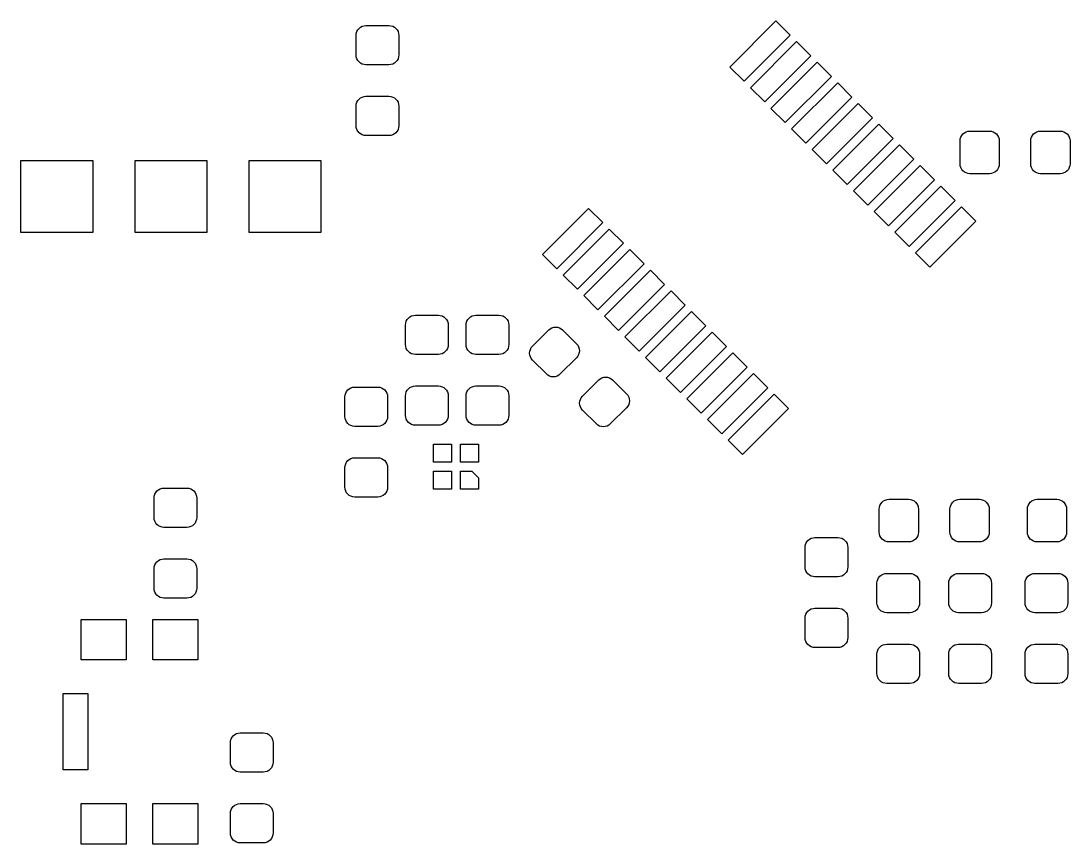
# Model space of a CAD drawing. Extents: x 150.5 to 194.4, y -132.5 to -96.5.
# Drawn here: x 152.26 to 175.62, y -132.5 to -114.17 of the extents above; entities that cross this region are included whole.
import ezdxf

# ---------------------------------------------------------------- set-up
doc = ezdxf.new("R2010")
doc.units = 0
doc.header["$MEASUREMENT"] = 0
doc.layers.add('BLACK', color=7, linetype='CONTINUOUS')

msp = doc.modelspace()

# ---------------------------------------------------------------- linework, layer by layer
at = {"layer": 'BLACK', "linetype": 'CONTINUOUS'}
for p, q in [((168.046, -115.199), (169.071, -114.174)), ((169.071, -114.174), (169.389, -114.492)), ((159.725, -114.494), (159.729, -114.451)), ((159.729, -114.451), (159.742, -114.41)), ((159.742, -114.41), (159.762, -114.372)), ((159.762, -114.372), (159.789, -114.339)), ((159.789, -114.339), (159.822, -114.312)), ((159.822, -114.312), (159.86, -114.292)), ((159.86, -114.292), (159.901, -114.279)), ((159.901, -114.279), (159.944, -114.275)), ((159.944, -114.275), (160.456, -114.275)), ((160.456, -114.275), (160.499, -114.279)), ((160.499, -114.279), (160.54, -114.292)), ((160.54, -114.292), (160.578, -114.312)), ((160.578, -114.312), (160.611, -114.339)), ((160.611, -114.339), (160.638, -114.372)), ((160.638, -114.372), (160.658, -114.41)), ((160.658, -114.41), (160.671, -114.451)), ((160.671, -114.451), (160.675, -114.494)), ((159.725, -114.931), (159.725, -114.494)), ((160.675, -114.494), (160.675, -114.931)), ((169.389, -114.492), (168.364, -115.517)), ((168.506, -115.659), (169.531, -114.634)), ((169.531, -114.634), (169.849, -114.952)), ((159.729, -114.974), (159.725, -114.931)), ((160.675, -114.931), (160.671, -114.974)), ((169.849, -114.952), (168.824, -115.977)), ((159.742, -115.015), (159.729, -114.974)), ((159.762, -115.053), (159.742, -115.015)), ((159.789, -115.086), (159.762, -115.053)), ((159.822, -115.113), (159.789, -115.086)), ((159.86, -115.133), (159.822, -115.113)), ((159.901, -115.146), (159.86, -115.133)), ((159.944, -115.15), (159.901, -115.146)), ((160.456, -115.15), (159.944, -115.15)), ((160.499, -115.146), (160.456, -115.15)), ((160.54, -115.133), (160.499, -115.146)), ((160.578, -115.113), (160.54, -115.133)), ((160.611, -115.086), (160.578, -115.113)), ((160.638, -115.053), (160.611, -115.086)), ((160.658, -115.015), (160.638, -115.053)), ((160.671, -114.974), (160.658, -115.015)), ((168.965, -116.119), (169.99, -115.093)), ((169.99, -115.093), (170.309, -115.411)), ((168.364, -115.517), (168.046, -115.199)), ((170.309, -115.411), (169.283, -116.437)), ((169.425, -116.578), (170.45, -115.553)), ((170.45, -115.553), (170.768, -115.871)), ((159.789, -115.914), (159.822, -115.887)), ((159.822, -115.887), (159.86, -115.867)), ((159.86, -115.867), (159.901, -115.854)), ((159.901, -115.854), (159.944, -115.85)), ((159.944, -115.85), (160.456, -115.85)), ((160.456, -115.85), (160.499, -115.854)), ((160.499, -115.854), (160.54, -115.867)), ((160.54, -115.867), (160.578, -115.887)), ((160.578, -115.887), (160.611, -115.914)), ((168.824, -115.977), (168.506, -115.659)), ((170.768, -115.871), (169.743, -116.896)), ((159.725, -116.069), (159.729, -116.026)), ((159.725, -116.506), (159.725, -116.069)), ((159.729, -116.026), (159.742, -115.985)), ((159.742, -115.985), (159.762, -115.947)), ((159.762, -115.947), (159.789, -115.914)), ((160.611, -115.914), (160.638, -115.947)), ((160.638, -115.947), (160.658, -115.985)), ((160.658, -115.985), (160.671, -116.026)), ((160.671, -116.026), (160.675, -116.069)), ((160.675, -116.069), (160.675, -116.506)), ((169.283, -116.437), (168.965, -116.119)), ((169.884, -117.038), (170.91, -116.012)), ((170.91, -116.012), (171.228, -116.331)), ((171.228, -116.331), (170.203, -117.356)), ((159.729, -116.549), (159.725, -116.506)), ((159.742, -116.59), (159.729, -116.549)), ((159.762, -116.628), (159.742, -116.59)), ((160.658, -116.59), (160.638, -116.628)), ((160.671, -116.549), (160.658, -116.59)), ((160.675, -116.506), (160.671, -116.549)), ((169.743, -116.896), (169.425, -116.578)), ((170.344, -117.497), (171.369, -116.472)), ((171.369, -116.472), (171.688, -116.79)), ((159.789, -116.661), (159.762, -116.628)), ((159.822, -116.688), (159.789, -116.661)), ((159.86, -116.708), (159.822, -116.688)), ((159.901, -116.721), (159.86, -116.708)), ((159.944, -116.725), (159.901, -116.721)), ((160.456, -116.725), (159.944, -116.725)), ((160.499, -116.721), (160.456, -116.725)), ((160.54, -116.708), (160.499, -116.721)), ((160.578, -116.688), (160.54, -116.708)), ((160.611, -116.661), (160.578, -116.688)), ((160.638, -116.628), (160.611, -116.661)), ((171.688, -116.79), (170.662, -117.816)), ((173.175, -116.844), (173.179, -116.801)), ((173.179, -116.801), (173.192, -116.76)), ((173.192, -116.76), (173.212, -116.722)), ((173.212, -116.722), (173.239, -116.689)), ((173.239, -116.689), (173.272, -116.662)), ((173.272, -116.662), (173.31, -116.642)), ((173.31, -116.642), (173.351, -116.629)), ((173.351, -116.629), (173.394, -116.625)), ((173.394, -116.625), (173.831, -116.625)), ((173.831, -116.625), (173.874, -116.629)), ((173.874, -116.629), (173.915, -116.642)), ((173.915, -116.642), (173.953, -116.662)), ((173.953, -116.662), (173.986, -116.689)), ((173.986, -116.689), (174.013, -116.722)), ((174.013, -116.722), (174.033, -116.76)), ((174.033, -116.76), (174.046, -116.801)), ((174.046, -116.801), (174.05, -116.844)), ((174.75, -116.844), (174.754, -116.801)), ((174.754, -116.801), (174.767, -116.76)), ((174.767, -116.76), (174.787, -116.722)), ((174.787, -116.722), (174.814, -116.689)), ((174.814, -116.689), (174.847, -116.662)), ((174.847, -116.662), (174.885, -116.642)), ((174.885, -116.642), (174.926, -116.629)), ((174.926, -116.629), (174.969, -116.625)), ((174.969, -116.625), (175.406, -116.625)), ((175.406, -116.625), (175.449, -116.629)), ((175.449, -116.629), (175.49, -116.642)), ((175.49, -116.642), (175.528, -116.662)), ((175.528, -116.662), (175.561, -116.689)), ((175.561, -116.689), (175.588, -116.722)), ((175.588, -116.722), (175.608, -116.76)), ((175.608, -116.76), (175.621, -116.801)), ((175.621, -116.801), (175.625, -116.844)), ((170.203, -117.356), (169.884, -117.038)), ((170.804, -117.957), (171.829, -116.932)), ((171.829, -116.932), (172.147, -117.25)), ((173.175, -117.356), (173.175, -116.844)), ((174.05, -116.844), (174.05, -117.356)), ((174.75, -117.356), (174.75, -116.844)), ((175.625, -116.844), (175.625, -117.356)), ((152.26, -118.88), (152.26, -117.28)), ((152.26, -117.28), (153.86, -117.28)), ((153.86, -117.28), (153.86, -118.88)), ((154.8, -118.88), (154.8, -117.28)), ((154.8, -117.28), (156.4, -117.28)), ((156.4, -117.28), (156.4, -118.88)), ((157.34, -118.88), (157.34, -117.28)), ((157.34, -117.28), (158.94, -117.28)), ((158.94, -117.28), (158.94, -118.88)), ((172.147, -117.25), (171.122, -118.275)), ((170.662, -117.816), (170.344, -117.497)), ((171.263, -118.417), (172.289, -117.391)), ((172.289, -117.391), (172.607, -117.71)), ((173.179, -117.399), (173.175, -117.356)), ((173.192, -117.44), (173.179, -117.399)), ((173.212, -117.478), (173.192, -117.44)), ((173.239, -117.511), (173.212, -117.478)), ((173.272, -117.538), (173.239, -117.511)), ((173.986, -117.511), (173.953, -117.538)), ((174.013, -117.478), (173.986, -117.511)), ((174.033, -117.44), (174.013, -117.478)), ((174.046, -117.399), (174.033, -117.44)), ((174.05, -117.356), (174.046, -117.399)), ((174.754, -117.399), (174.75, -117.356)), ((174.767, -117.44), (174.754, -117.399)), ((174.787, -117.478), (174.767, -117.44)), ((174.814, -117.511), (174.787, -117.478)), ((174.847, -117.538), (174.814, -117.511)), ((175.561, -117.511), (175.528, -117.538)), ((175.588, -117.478), (175.561, -117.511)), ((175.608, -117.44), (175.588, -117.478)), ((175.621, -117.399), (175.608, -117.44)), ((175.625, -117.356), (175.621, -117.399)), ((172.607, -117.71), (171.581, -118.735)), ((173.31, -117.558), (173.272, -117.538)), ((173.351, -117.571), (173.31, -117.558)), ((173.394, -117.575), (173.351, -117.571)), ((173.831, -117.575), (173.394, -117.575)), ((173.874, -117.571), (173.831, -117.575)), ((173.915, -117.558), (173.874, -117.571)), ((173.953, -117.538), (173.915, -117.558)), ((174.885, -117.558), (174.847, -117.538)), ((174.926, -117.571), (174.885, -117.558)), ((174.969, -117.575), (174.926, -117.571)), ((175.406, -117.575), (174.969, -117.575)), ((175.449, -117.571), (175.406, -117.575)), ((175.49, -117.558), (175.449, -117.571)), ((175.528, -117.538), (175.49, -117.558)), ((171.122, -118.275), (170.804, -117.957)), ((171.723, -118.876), (172.748, -117.851)), ((172.748, -117.851), (173.066, -118.169)), ((173.066, -118.169), (172.041, -119.194)), ((163.874, -119.371), (164.899, -118.346)), ((164.899, -118.346), (165.217, -118.664)), ((171.581, -118.735), (171.263, -118.417)), ((172.183, -119.336), (173.208, -118.311)), ((173.208, -118.311), (173.526, -118.629)), ((165.217, -118.664), (164.192, -119.689)), ((173.526, -118.629), (172.501, -119.654)), ((153.86, -118.88), (152.26, -118.88)), ((156.4, -118.88), (154.8, -118.88)), ((158.94, -118.88), (157.34, -118.88)), ((164.334, -119.831), (165.359, -118.806)), ((165.359, -118.806), (165.677, -119.124)), ((172.041, -119.194), (171.723, -118.876)), ((165.677, -119.124), (164.652, -120.149)), ((164.192, -119.689), (163.874, -119.371)), ((164.793, -120.29), (165.819, -119.265)), ((165.819, -119.265), (166.137, -119.583)), ((172.501, -119.654), (172.183, -119.336)), ((166.137, -119.583), (165.111, -120.609)), ((164.652, -120.149), (164.334, -119.831)), ((165.253, -120.75), (166.278, -119.725)), ((166.278, -119.725), (166.596, -120.043)), ((166.596, -120.043), (165.571, -121.068)), ((165.111, -120.609), (164.793, -120.29)), ((165.712, -121.21), (166.738, -120.184)), ((166.738, -120.184), (167.056, -120.503)), ((167.056, -120.503), (166.031, -121.528)), ((160.862, -120.822), (160.889, -120.789)), ((160.889, -120.789), (160.922, -120.762)), ((160.922, -120.762), (160.96, -120.742)), ((160.96, -120.742), (161.001, -120.729)), ((161.001, -120.729), (161.044, -120.725)), ((161.044, -120.725), (161.556, -120.725)), ((161.556, -120.725), (161.599, -120.729)), ((161.599, -120.729), (161.64, -120.742)), ((161.64, -120.742), (161.678, -120.762)), ((161.678, -120.762), (161.711, -120.789)), ((161.711, -120.789), (161.738, -120.822)), ((162.212, -120.822), (162.239, -120.789)), ((162.239, -120.789), (162.272, -120.762)), ((162.272, -120.762), (162.31, -120.742)), ((162.31, -120.742), (162.351, -120.729)), ((162.351, -120.729), (162.394, -120.725)), ((162.394, -120.725), (162.906, -120.725)), ((162.906, -120.725), (162.949, -120.729)), ((162.949, -120.729), (162.99, -120.742)), ((162.99, -120.742), (163.028, -120.762)), ((163.028, -120.762), (163.061, -120.789)), ((163.061, -120.789), (163.088, -120.822)), ((165.571, -121.068), (165.253, -120.75)), ((166.172, -121.669), (167.197, -120.644)), ((167.197, -120.644), (167.516, -120.962)), ((160.825, -120.944), (160.829, -120.901)), ((160.825, -121.381), (160.825, -120.944)), ((160.829, -120.901), (160.842, -120.86)), ((160.842, -120.86), (160.862, -120.822)), ((161.738, -120.822), (161.758, -120.86)), ((161.758, -120.86), (161.771, -120.901)), ((161.771, -120.901), (161.775, -120.944)), ((161.775, -120.944), (161.775, -121.381)), ((162.175, -120.944), (162.179, -120.901)), ((162.175, -121.381), (162.175, -120.944)), ((162.179, -120.901), (162.192, -120.86)), ((162.192, -120.86), (162.212, -120.822)), ((163.088, -120.822), (163.108, -120.86)), ((163.108, -120.86), (163.121, -120.901)), ((163.121, -120.901), (163.125, -120.944)), ((163.125, -120.944), (163.125, -121.381)), ((164.015, -121.053), (164.048, -121.025)), ((164.048, -121.025), (164.086, -121.005)), ((164.086, -121.005), (164.127, -120.993)), ((164.127, -120.993), (164.17, -120.989)), ((164.17, -120.989), (164.212, -120.993)), ((164.212, -120.993), (164.253, -121.005)), ((164.253, -121.005), (164.291, -121.025)), ((164.291, -121.025), (164.324, -121.053)), ((167.516, -120.962), (166.49, -121.988)), ((163.653, -121.415), (164.015, -121.053)), ((164.324, -121.053), (164.634, -121.362)), ((166.031, -121.528), (165.712, -121.21)), ((166.632, -122.129), (167.657, -121.104)), ((167.657, -121.104), (167.975, -121.422)), ((160.829, -121.424), (160.825, -121.381)), ((160.842, -121.465), (160.829, -121.424)), ((160.862, -121.503), (160.842, -121.465)), ((161.758, -121.465), (161.738, -121.503)), ((161.771, -121.424), (161.758, -121.465)), ((161.775, -121.381), (161.771, -121.424)), ((162.179, -121.424), (162.175, -121.381)), ((162.192, -121.465), (162.179, -121.424)), ((162.212, -121.503), (162.192, -121.465)), ((163.108, -121.465), (163.088, -121.503)), ((163.121, -121.424), (163.108, -121.465)), ((163.125, -121.381), (163.121, -121.424)), ((163.593, -121.527), (163.605, -121.486)), ((163.605, -121.486), (163.625, -121.448)), ((163.625, -121.448), (163.653, -121.415)), ((164.634, -121.362), (164.661, -121.395)), ((164.661, -121.395), (164.681, -121.433)), ((164.681, -121.433), (164.694, -121.474)), ((164.694, -121.474), (164.698, -121.517)), ((167.975, -121.422), (166.95, -122.447)), ((160.889, -121.536), (160.862, -121.503)), ((160.922, -121.563), (160.889, -121.536)), ((160.96, -121.583), (160.922, -121.563)), ((161.001, -121.596), (160.96, -121.583)), ((161.044, -121.6), (161.001, -121.596)), ((161.556, -121.6), (161.044, -121.6)), ((161.599, -121.596), (161.556, -121.6)), ((161.64, -121.583), (161.599, -121.596)), ((161.678, -121.563), (161.64, -121.583)), ((161.711, -121.536), (161.678, -121.563)), ((161.738, -121.503), (161.711, -121.536)), ((162.239, -121.536), (162.212, -121.503)), ((162.272, -121.563), (162.239, -121.536)), ((162.31, -121.583), (162.272, -121.563)), ((162.351, -121.596), (162.31, -121.583)), ((162.394, -121.6), (162.351, -121.596)), ((162.906, -121.6), (162.394, -121.6)), ((162.949, -121.596), (162.906, -121.6)), ((162.99, -121.583), (162.949, -121.596)), ((163.028, -121.563), (162.99, -121.583)), ((163.061, -121.536), (163.028, -121.563)), ((163.088, -121.503), (163.061, -121.536)), ((163.589, -121.57), (163.593, -121.527)), ((163.593, -121.612), (163.589, -121.57)), ((163.605, -121.653), (163.593, -121.612)), ((163.625, -121.691), (163.605, -121.653)), ((163.653, -121.724), (163.625, -121.691)), ((163.962, -122.034), (163.653, -121.724)), ((164.634, -121.671), (164.271, -122.034)), ((164.661, -121.638), (164.634, -121.671)), ((164.681, -121.6), (164.661, -121.638)), ((164.694, -121.559), (164.681, -121.6)), ((164.698, -121.517), (164.694, -121.559)), ((166.49, -121.988), (166.172, -121.669)), ((167.091, -122.589), (168.117, -121.563)), ((168.117, -121.563), (168.435, -121.881)), ((168.435, -121.881), (167.41, -122.907)), ((163.995, -122.061), (163.962, -122.034)), ((164.033, -122.081), (163.995, -122.061)), ((164.074, -122.094), (164.033, -122.081)), ((164.117, -122.098), (164.074, -122.094)), ((164.159, -122.094), (164.117, -122.098)), ((164.2, -122.081), (164.159, -122.094)), ((164.238, -122.061), (164.2, -122.081)), ((164.271, -122.034), (164.238, -122.061)), ((164.766, -122.529), (165.129, -122.166)), ((165.129, -122.166), (165.162, -122.139)), ((165.162, -122.139), (165.2, -122.119)), ((165.2, -122.119), (165.241, -122.106)), ((165.241, -122.106), (165.283, -122.102)), ((165.283, -122.102), (165.326, -122.106)), ((165.326, -122.106), (165.367, -122.119)), ((165.367, -122.119), (165.405, -122.139)), ((165.405, -122.139), (165.438, -122.166)), ((165.438, -122.166), (165.747, -122.476)), ((166.95, -122.447), (166.632, -122.129)), ((167.551, -123.048), (168.576, -122.023)), ((168.576, -122.023), (168.894, -122.341)), ((159.492, -122.46), (159.512, -122.422)), ((159.512, -122.422), (159.539, -122.389)), ((159.539, -122.389), (159.572, -122.362)), ((159.572, -122.362), (159.61, -122.342)), ((159.61, -122.342), (159.651, -122.329)), ((159.651, -122.329), (159.694, -122.325)), ((159.694, -122.325), (160.206, -122.325)), ((160.206, -122.325), (160.249, -122.329)), ((160.249, -122.329), (160.29, -122.342)), ((160.29, -122.342), (160.328, -122.362)), ((160.328, -122.362), (160.361, -122.389)), ((160.361, -122.389), (160.388, -122.422)), ((160.388, -122.422), (160.408, -122.46)), ((160.842, -122.435), (160.862, -122.397)), ((160.862, -122.397), (160.889, -122.364)), ((160.889, -122.364), (160.922, -122.337)), ((160.922, -122.337), (160.96, -122.317)), ((160.96, -122.317), (161.001, -122.304)), ((161.001, -122.304), (161.044, -122.3)), ((161.044, -122.3), (161.556, -122.3)), ((161.556, -122.3), (161.599, -122.304)), ((161.599, -122.304), (161.64, -122.317)), ((161.64, -122.317), (161.678, -122.337)), ((161.678, -122.337), (161.711, -122.364)), ((161.711, -122.364), (161.738, -122.397)), ((161.738, -122.397), (161.758, -122.435)), ((162.192, -122.435), (162.212, -122.397)), ((162.212, -122.397), (162.239, -122.364)), ((162.239, -122.364), (162.272, -122.337)), ((162.272, -122.337), (162.31, -122.317)), ((162.31, -122.317), (162.351, -122.304)), ((162.351, -122.304), (162.394, -122.3)), ((162.394, -122.3), (162.906, -122.3)), ((162.906, -122.3), (162.949, -122.304)), ((162.949, -122.304), (162.99, -122.317)), ((162.99, -122.317), (163.028, -122.337)), ((163.028, -122.337), (163.061, -122.364)), ((163.061, -122.364), (163.088, -122.397)), ((163.088, -122.397), (163.108, -122.435)), ((168.894, -122.341), (167.869, -123.366)), ((159.475, -122.544), (159.479, -122.501)), ((159.475, -122.981), (159.475, -122.544)), ((159.479, -122.501), (159.492, -122.46)), ((160.408, -122.46), (160.421, -122.501)), ((160.421, -122.501), (160.425, -122.544)), ((160.425, -122.544), (160.425, -122.981)), ((160.825, -122.519), (160.829, -122.476)), ((160.825, -122.956), (160.825, -122.519)), ((160.829, -122.476), (160.842, -122.435)), ((161.758, -122.435), (161.771, -122.476)), ((161.771, -122.476), (161.775, -122.519)), ((161.775, -122.519), (161.775, -122.956)), ((162.175, -122.519), (162.179, -122.476)), ((162.175, -122.956), (162.175, -122.519)), ((162.179, -122.476), (162.192, -122.435)), ((163.108, -122.435), (163.121, -122.476)), ((163.121, -122.476), (163.125, -122.519)), ((163.125, -122.519), (163.125, -122.956)), ((164.702, -122.683), (164.706, -122.641)), ((164.706, -122.641), (164.719, -122.6)), ((164.719, -122.6), (164.739, -122.562)), ((164.739, -122.562), (164.766, -122.529)), ((165.747, -122.476), (165.775, -122.509)), ((165.775, -122.509), (165.795, -122.547)), ((165.795, -122.547), (165.807, -122.588)), ((165.807, -122.588), (165.811, -122.63)), ((165.811, -122.63), (165.807, -122.673)), ((167.41, -122.907), (167.091, -122.589)), ((168.011, -123.508), (169.036, -122.483)), ((169.036, -122.483), (169.354, -122.801)), ((164.706, -122.726), (164.702, -122.683)), ((164.719, -122.767), (164.706, -122.726)), ((164.739, -122.805), (164.719, -122.767)), ((164.766, -122.838), (164.739, -122.805)), ((165.076, -123.147), (164.766, -122.838)), ((165.747, -122.785), (165.385, -123.147)), ((165.775, -122.752), (165.747, -122.785)), ((165.795, -122.714), (165.775, -122.752)), ((165.807, -122.673), (165.795, -122.714)), ((169.354, -122.801), (168.329, -123.826)), ((159.479, -123.024), (159.475, -122.981)), ((159.492, -123.065), (159.479, -123.024)), ((159.512, -123.103), (159.492, -123.065)), ((159.539, -123.136), (159.512, -123.103)), ((160.388, -123.103), (160.361, -123.136)), ((160.408, -123.065), (160.388, -123.103)), ((160.421, -123.024), (160.408, -123.065)), ((160.425, -122.981), (160.421, -123.024)), ((160.829, -122.999), (160.825, -122.956)), ((160.842, -123.04), (160.829, -122.999)), ((160.862, -123.078), (160.842, -123.04)), ((160.889, -123.111), (160.862, -123.078)), ((160.922, -123.138), (160.889, -123.111)), ((161.711, -123.111), (161.678, -123.138)), ((161.738, -123.078), (161.711, -123.111)), ((161.758, -123.04), (161.738, -123.078)), ((161.771, -122.999), (161.758, -123.04)), ((161.775, -122.956), (161.771, -122.999)), ((162.179, -122.999), (162.175, -122.956)), ((162.192, -123.04), (162.179, -122.999)), ((162.212, -123.078), (162.192, -123.04)), ((162.239, -123.111), (162.212, -123.078)), ((162.272, -123.138), (162.239, -123.111)), ((163.061, -123.111), (163.028, -123.138)), ((163.088, -123.078), (163.061, -123.111)), ((163.108, -123.04), (163.088, -123.078)), ((163.121, -122.999), (163.108, -123.04)), ((163.125, -122.956), (163.121, -122.999)), ((167.869, -123.366), (167.551, -123.048)), ((159.572, -123.163), (159.539, -123.136)), ((159.61, -123.183), (159.572, -123.163)), ((159.651, -123.196), (159.61, -123.183)), ((159.694, -123.2), (159.651, -123.196)), ((160.206, -123.2), (159.694, -123.2)), ((160.249, -123.196), (160.206, -123.2)), ((160.29, -123.183), (160.249, -123.196)), ((160.328, -123.163), (160.29, -123.183)), ((160.361, -123.136), (160.328, -123.163)), ((160.96, -123.158), (160.922, -123.138)), ((161.001, -123.171), (160.96, -123.158)), ((161.044, -123.175), (161.001, -123.171)), ((161.556, -123.175), (161.044, -123.175)), ((161.599, -123.171), (161.556, -123.175)), ((161.64, -123.158), (161.599, -123.171)), ((161.678, -123.138), (161.64, -123.158)), ((162.31, -123.158), (162.272, -123.138)), ((162.351, -123.171), (162.31, -123.158)), ((162.394, -123.175), (162.351, -123.171)), ((162.906, -123.175), (162.394, -123.175)), ((162.949, -123.171), (162.906, -123.175)), ((162.99, -123.158), (162.949, -123.171)), ((163.028, -123.138), (162.99, -123.158)), ((165.109, -123.175), (165.076, -123.147)), ((165.147, -123.195), (165.109, -123.175)), ((165.188, -123.207), (165.147, -123.195)), ((165.23, -123.211), (165.188, -123.207)), ((165.273, -123.207), (165.23, -123.211)), ((165.314, -123.195), (165.273, -123.207)), ((165.352, -123.175), (165.314, -123.195)), ((165.385, -123.147), (165.352, -123.175)), ((161.45, -124), (161.45, -123.6)), ((161.45, -123.6), (161.85, -123.6)), ((161.85, -123.6), (161.85, -124)), ((162.05, -124), (162.05, -123.6)), ((162.05, -123.6), (162.45, -123.6)), ((162.45, -123.6), (162.45, -124)), ((168.329, -123.826), (168.011, -123.508)), ((159.479, -124.076), (159.492, -124.035)), ((159.492, -124.035), (159.512, -123.997)), ((159.512, -123.997), (159.539, -123.964)), ((159.539, -123.964), (159.572, -123.937)), ((159.572, -123.937), (159.61, -123.917)), ((159.61, -123.917), (159.651, -123.904)), ((159.651, -123.904), (159.694, -123.9)), ((159.694, -123.9), (160.206, -123.9)), ((160.206, -123.9), (160.249, -123.904)), ((160.249, -123.904), (160.29, -123.917)), ((160.29, -123.917), (160.328, -123.937)), ((160.328, -123.937), (160.361, -123.964)), ((160.361, -123.964), (160.388, -123.997)), ((160.388, -123.997), (160.408, -124.035)), ((160.408, -124.035), (160.421, -124.076)), ((161.85, -124), (161.45, -124)), ((162.45, -124), (162.05, -124)), ((159.475, -124.119), (159.479, -124.076)), ((159.475, -124.556), (159.475, -124.119)), ((160.421, -124.076), (160.425, -124.119)), ((160.425, -124.119), (160.425, -124.556)), ((161.45, -124.6), (161.45, -124.2)), ((161.45, -124.2), (161.85, -124.2)), ((161.85, -124.2), (161.85, -124.6)), ((162.05, -124.6), (162.05, -124.2)), ((162.05, -124.2), (162.3, -124.2)), ((162.3, -124.2), (162.45, -124.35)), ((162.45, -124.35), (162.45, -124.6)), ((155.225, -124.794), (155.229, -124.751)), ((155.229, -124.751), (155.242, -124.71)), ((155.242, -124.71), (155.262, -124.672)), ((155.262, -124.672), (155.289, -124.639)), ((155.289, -124.639), (155.322, -124.612)), ((155.322, -124.612), (155.36, -124.592)), ((155.36, -124.592), (155.401, -124.579)), ((155.401, -124.579), (155.444, -124.575)), ((155.444, -124.575), (155.956, -124.575)), ((155.956, -124.575), (155.999, -124.579)), ((155.999, -124.579), (156.04, -124.592)), ((156.04, -124.592), (156.078, -124.612)), ((156.078, -124.612), (156.111, -124.639)), ((156.111, -124.639), (156.138, -124.672)), ((156.138, -124.672), (156.158, -124.71)), ((156.158, -124.71), (156.171, -124.751)), ((156.171, -124.751), (156.175, -124.794)), ((159.479, -124.599), (159.475, -124.556)), ((159.492, -124.64), (159.479, -124.599)), ((159.512, -124.678), (159.492, -124.64)), ((159.539, -124.711), (159.512, -124.678)), ((159.572, -124.738), (159.539, -124.711)), ((159.61, -124.758), (159.572, -124.738)), ((159.651, -124.771), (159.61, -124.758)), ((160.29, -124.758), (160.249, -124.771)), ((160.328, -124.738), (160.29, -124.758)), ((160.361, -124.711), (160.328, -124.738)), ((160.388, -124.678), (160.361, -124.711)), ((160.408, -124.64), (160.388, -124.678)), ((160.421, -124.599), (160.408, -124.64)), ((160.425, -124.556), (160.421, -124.599)), ((161.85, -124.6), (161.45, -124.6)), ((162.45, -124.6), (162.05, -124.6)), ((155.225, -125.231), (155.225, -124.794)), ((156.175, -124.794), (156.175, -125.231)), ((159.694, -124.775), (159.651, -124.771)), ((160.206, -124.775), (159.694, -124.775)), ((160.249, -124.771), (160.206, -124.775)), ((171.375, -125.044), (171.379, -125.001)), ((171.379, -125.001), (171.392, -124.96)), ((171.392, -124.96), (171.412, -124.922)), ((171.412, -124.922), (171.439, -124.889)), ((171.439, -124.889), (171.472, -124.862)), ((171.472, -124.862), (171.51, -124.842)), ((171.51, -124.842), (171.551, -124.829)), ((171.551, -124.829), (171.594, -124.825)), ((171.594, -124.825), (172.031, -124.825)), ((172.031, -124.825), (172.074, -124.829)), ((172.074, -124.829), (172.115, -124.842)), ((172.115, -124.842), (172.153, -124.862)), ((172.153, -124.862), (172.186, -124.889)), ((172.186, -124.889), (172.213, -124.922)), ((172.213, -124.922), (172.233, -124.96)), ((172.233, -124.96), (172.246, -125.001)), ((172.246, -125.001), (172.25, -125.044)), ((172.95, -125.044), (172.954, -125.001)), ((172.954, -125.001), (172.967, -124.96)), ((172.967, -124.96), (172.987, -124.922)), ((172.987, -124.922), (173.014, -124.889)), ((173.014, -124.889), (173.047, -124.862)), ((173.047, -124.862), (173.085, -124.842)), ((173.085, -124.842), (173.126, -124.829)), ((173.126, -124.829), (173.169, -124.825)), ((173.169, -124.825), (173.606, -124.825)), ((173.606, -124.825), (173.649, -124.829)), ((173.649, -124.829), (173.69, -124.842)), ((173.69, -124.842), (173.728, -124.862)), ((173.728, -124.862), (173.761, -124.889)), ((173.761, -124.889), (173.788, -124.922)), ((173.788, -124.922), (173.808, -124.96)), ((173.808, -124.96), (173.821, -125.001)), ((173.821, -125.001), (173.825, -125.044)), ((174.675, -125.044), (174.679, -125.001)), ((174.679, -125.001), (174.692, -124.96)), ((174.692, -124.96), (174.712, -124.922)), ((174.712, -124.922), (174.739, -124.889)), ((174.739, -124.889), (174.772, -124.862)), ((174.772, -124.862), (174.81, -124.842)), ((174.81, -124.842), (174.851, -124.829)), ((174.851, -124.829), (174.894, -124.825)), ((174.894, -124.825), (175.331, -124.825)), ((175.331, -124.825), (175.374, -124.829)), ((175.374, -124.829), (175.415, -124.842)), ((175.415, -124.842), (175.453, -124.862)), ((175.453, -124.862), (175.486, -124.889)), ((175.486, -124.889), (175.513, -124.922)), ((175.513, -124.922), (175.533, -124.96)), ((175.533, -124.96), (175.546, -125.001)), ((175.546, -125.001), (175.55, -125.044)), ((155.229, -125.274), (155.225, -125.231)), ((156.175, -125.231), (156.171, -125.274)), ((171.375, -125.556), (171.375, -125.044)), ((172.25, -125.044), (172.25, -125.556)), ((172.95, -125.556), (172.95, -125.044)), ((173.825, -125.044), (173.825, -125.556)), ((174.675, -125.556), (174.675, -125.044)), ((175.55, -125.044), (175.55, -125.556)), ((155.242, -125.315), (155.229, -125.274)), ((155.262, -125.353), (155.242, -125.315)), ((155.289, -125.386), (155.262, -125.353)), ((155.322, -125.413), (155.289, -125.386)), ((155.36, -125.433), (155.322, -125.413)), ((155.401, -125.446), (155.36, -125.433)), ((155.444, -125.45), (155.401, -125.446)), ((155.956, -125.45), (155.444, -125.45)), ((155.999, -125.446), (155.956, -125.45)), ((156.04, -125.433), (155.999, -125.446)), ((156.078, -125.413), (156.04, -125.433)), ((156.111, -125.386), (156.078, -125.413)), ((156.138, -125.353), (156.111, -125.386)), ((156.158, -125.315), (156.138, -125.353)), ((156.171, -125.274), (156.158, -125.315)), ((169.822, -125.712), (169.86, -125.692)), ((169.86, -125.692), (169.901, -125.679)), ((169.901, -125.679), (169.944, -125.675)), ((169.944, -125.675), (170.456, -125.675)), ((170.456, -125.675), (170.499, -125.679)), ((170.499, -125.679), (170.54, -125.692)), ((170.54, -125.692), (170.578, -125.712)), ((171.379, -125.599), (171.375, -125.556)), ((171.392, -125.64), (171.379, -125.599)), ((171.412, -125.678), (171.392, -125.64)), ((171.439, -125.711), (171.412, -125.678)), ((172.213, -125.678), (172.186, -125.711)), ((172.233, -125.64), (172.213, -125.678)), ((172.246, -125.599), (172.233, -125.64)), ((172.25, -125.556), (172.246, -125.599)), ((172.954, -125.599), (172.95, -125.556)), ((172.967, -125.64), (172.954, -125.599)), ((172.987, -125.678), (172.967, -125.64)), ((173.014, -125.711), (172.987, -125.678)), ((173.788, -125.678), (173.761, -125.711)), ((173.808, -125.64), (173.788, -125.678)), ((173.821, -125.599), (173.808, -125.64)), ((173.825, -125.556), (173.821, -125.599)), ((174.679, -125.599), (174.675, -125.556)), ((174.692, -125.64), (174.679, -125.599)), ((174.712, -125.678), (174.692, -125.64)), ((174.739, -125.711), (174.712, -125.678)), ((175.513, -125.678), (175.486, -125.711)), ((175.533, -125.64), (175.513, -125.678)), ((175.546, -125.599), (175.533, -125.64)), ((175.55, -125.556), (175.546, -125.599)), ((169.725, -125.894), (169.729, -125.851)), ((169.725, -126.331), (169.725, -125.894)), ((169.729, -125.851), (169.742, -125.81)), ((169.742, -125.81), (169.762, -125.772)), ((169.762, -125.772), (169.789, -125.739)), ((169.789, -125.739), (169.822, -125.712)), ((170.578, -125.712), (170.611, -125.739)), ((170.611, -125.739), (170.638, -125.772)), ((170.638, -125.772), (170.658, -125.81)), ((170.658, -125.81), (170.671, -125.851)), ((170.671, -125.851), (170.675, -125.894)), ((170.675, -125.894), (170.675, -126.331)), ((171.472, -125.738), (171.439, -125.711)), ((171.51, -125.758), (171.472, -125.738)), ((171.551, -125.771), (171.51, -125.758)), ((171.594, -125.775), (171.551, -125.771)), ((172.031, -125.775), (171.594, -125.775)), ((172.074, -125.771), (172.031, -125.775)), ((172.115, -125.758), (172.074, -125.771)), ((172.153, -125.738), (172.115, -125.758)), ((172.186, -125.711), (172.153, -125.738)), ((173.047, -125.738), (173.014, -125.711)), ((173.085, -125.758), (173.047, -125.738)), ((173.126, -125.771), (173.085, -125.758)), ((173.169, -125.775), (173.126, -125.771)), ((173.606, -125.775), (173.169, -125.775)), ((173.649, -125.771), (173.606, -125.775)), ((173.69, -125.758), (173.649, -125.771)), ((173.728, -125.738), (173.69, -125.758)), ((173.761, -125.711), (173.728, -125.738)), ((174.772, -125.738), (174.739, -125.711)), ((174.81, -125.758), (174.772, -125.738)), ((174.851, -125.771), (174.81, -125.758)), ((174.894, -125.775), (174.851, -125.771)), ((175.331, -125.775), (174.894, -125.775)), ((175.374, -125.771), (175.331, -125.775)), ((175.415, -125.758), (175.374, -125.771)), ((175.453, -125.738), (175.415, -125.758)), ((175.486, -125.711), (175.453, -125.738)), ((155.322, -126.187), (155.36, -126.167)), ((155.36, -126.167), (155.401, -126.154)), ((155.401, -126.154), (155.444, -126.15)), ((155.444, -126.15), (155.956, -126.15)), ((155.956, -126.15), (155.999, -126.154)), ((155.999, -126.154), (156.04, -126.167)), ((156.04, -126.167), (156.078, -126.187)), ((155.225, -126.369), (155.229, -126.326)), ((155.225, -126.806), (155.225, -126.369)), ((155.229, -126.326), (155.242, -126.285)), ((155.242, -126.285), (155.262, -126.247)), ((155.262, -126.247), (155.289, -126.214)), ((155.289, -126.214), (155.322, -126.187)), ((156.078, -126.187), (156.111, -126.214)), ((156.111, -126.214), (156.138, -126.247)), ((156.138, -126.247), (156.158, -126.285)), ((156.158, -126.285), (156.171, -126.326)), ((156.171, -126.326), (156.175, -126.369)), ((156.175, -126.369), (156.175, -126.806)), ((169.729, -126.374), (169.725, -126.331)), ((169.742, -126.415), (169.729, -126.374)), ((170.671, -126.374), (170.658, -126.415)), ((170.675, -126.331), (170.671, -126.374)), ((169.762, -126.453), (169.742, -126.415)), ((169.789, -126.486), (169.762, -126.453)), ((169.822, -126.513), (169.789, -126.486)), ((169.86, -126.533), (169.822, -126.513)), ((169.901, -126.546), (169.86, -126.533)), ((169.944, -126.55), (169.901, -126.546)), ((170.456, -126.55), (169.944, -126.55)), ((170.499, -126.546), (170.456, -126.55)), ((170.54, -126.533), (170.499, -126.546)), ((170.578, -126.513), (170.54, -126.533)), ((170.611, -126.486), (170.578, -126.513)), ((170.638, -126.453), (170.611, -126.486)), ((170.658, -126.415), (170.638, -126.453)), ((171.329, -126.651), (171.342, -126.61)), ((171.342, -126.61), (171.362, -126.572)), ((171.362, -126.572), (171.389, -126.539)), ((171.389, -126.539), (171.422, -126.512)), ((171.422, -126.512), (171.46, -126.492)), ((171.46, -126.492), (171.501, -126.479)), ((171.501, -126.479), (171.544, -126.475)), ((171.544, -126.475), (172.056, -126.475)), ((172.056, -126.475), (172.099, -126.479)), ((172.099, -126.479), (172.14, -126.492)), ((172.14, -126.492), (172.178, -126.512)), ((172.178, -126.512), (172.211, -126.539)), ((172.211, -126.539), (172.238, -126.572)), ((172.238, -126.572), (172.258, -126.61)), ((172.258, -126.61), (172.271, -126.651)), ((172.929, -126.651), (172.942, -126.61)), ((172.942, -126.61), (172.962, -126.572)), ((172.962, -126.572), (172.989, -126.539)), ((172.989, -126.539), (173.022, -126.512)), ((173.022, -126.512), (173.06, -126.492)), ((173.06, -126.492), (173.101, -126.479)), ((173.101, -126.479), (173.144, -126.475)), ((173.144, -126.475), (173.656, -126.475)), ((173.656, -126.475), (173.699, -126.479)), ((173.699, -126.479), (173.74, -126.492)), ((173.74, -126.492), (173.778, -126.512)), ((173.778, -126.512), (173.811, -126.539)), ((173.811, -126.539), (173.838, -126.572)), ((173.838, -126.572), (173.858, -126.61)), ((173.858, -126.61), (173.871, -126.651)), ((174.629, -126.651), (174.642, -126.61)), ((174.642, -126.61), (174.662, -126.572)), ((174.662, -126.572), (174.689, -126.539)), ((174.689, -126.539), (174.722, -126.512)), ((174.722, -126.512), (174.76, -126.492)), ((174.76, -126.492), (174.801, -126.479)), ((174.801, -126.479), (174.844, -126.475)), ((174.844, -126.475), (175.356, -126.475)), ((175.356, -126.475), (175.399, -126.479)), ((175.399, -126.479), (175.44, -126.492)), ((175.44, -126.492), (175.478, -126.512)), ((175.478, -126.512), (175.511, -126.539)), ((175.511, -126.539), (175.538, -126.572)), ((175.538, -126.572), (175.558, -126.61)), ((175.558, -126.61), (175.571, -126.651)), ((155.229, -126.849), (155.225, -126.806)), ((155.242, -126.89), (155.229, -126.849)), ((156.171, -126.849), (156.158, -126.89)), ((156.175, -126.806), (156.171, -126.849)), ((171.325, -126.694), (171.329, -126.651)), ((171.325, -127.131), (171.325, -126.694)), ((172.271, -126.651), (172.275, -126.694)), ((172.275, -126.694), (172.275, -127.131)), ((172.925, -126.694), (172.929, -126.651)), ((172.925, -127.131), (172.925, -126.694)), ((173.871, -126.651), (173.875, -126.694)), ((173.875, -126.694), (173.875, -127.131)), ((174.625, -126.694), (174.629, -126.651)), ((174.625, -127.131), (174.625, -126.694)), ((175.571, -126.651), (175.575, -126.694)), ((175.575, -126.694), (175.575, -127.131)), ((155.262, -126.928), (155.242, -126.89)), ((155.289, -126.961), (155.262, -126.928)), ((155.322, -126.988), (155.289, -126.961)), ((155.36, -127.008), (155.322, -126.988)), ((155.401, -127.021), (155.36, -127.008)), ((155.444, -127.025), (155.401, -127.021)), ((155.956, -127.025), (155.444, -127.025)), ((155.999, -127.021), (155.956, -127.025)), ((156.04, -127.008), (155.999, -127.021)), ((156.078, -126.988), (156.04, -127.008)), ((156.111, -126.961), (156.078, -126.988)), ((156.138, -126.928), (156.111, -126.961)), ((156.158, -126.89), (156.138, -126.928)), ((169.762, -127.347), (169.789, -127.314)), ((169.789, -127.314), (169.822, -127.287)), ((169.822, -127.287), (169.86, -127.267)), ((169.86, -127.267), (169.901, -127.254)), ((169.901, -127.254), (169.944, -127.25)), ((169.944, -127.25), (170.456, -127.25)), ((170.456, -127.25), (170.499, -127.254)), ((170.499, -127.254), (170.54, -127.267)), ((170.54, -127.267), (170.578, -127.287)), ((170.578, -127.287), (170.611, -127.314)), ((170.611, -127.314), (170.638, -127.347)), ((171.329, -127.174), (171.325, -127.131)), ((171.342, -127.215), (171.329, -127.174)), ((171.362, -127.253), (171.342, -127.215)), ((171.389, -127.286), (171.362, -127.253)), ((171.422, -127.313), (171.389, -127.286)), ((171.46, -127.333), (171.422, -127.313)), ((171.501, -127.346), (171.46, -127.333)), ((172.14, -127.333), (172.099, -127.346)), ((172.178, -127.313), (172.14, -127.333)), ((172.211, -127.286), (172.178, -127.313)), ((172.238, -127.253), (172.211, -127.286)), ((172.258, -127.215), (172.238, -127.253)), ((172.271, -127.174), (172.258, -127.215)), ((172.275, -127.131), (172.271, -127.174)), ((172.929, -127.174), (172.925, -127.131)), ((172.942, -127.215), (172.929, -127.174)), ((172.962, -127.253), (172.942, -127.215)), ((172.989, -127.286), (172.962, -127.253)), ((173.022, -127.313), (172.989, -127.286)), ((173.06, -127.333), (173.022, -127.313)), ((173.101, -127.346), (173.06, -127.333)), ((173.74, -127.333), (173.699, -127.346)), ((173.778, -127.313), (173.74, -127.333)), ((173.811, -127.286), (173.778, -127.313)), ((173.838, -127.253), (173.811, -127.286)), ((173.858, -127.215), (173.838, -127.253)), ((173.871, -127.174), (173.858, -127.215)), ((173.875, -127.131), (173.871, -127.174)), ((174.629, -127.174), (174.625, -127.131)), ((174.642, -127.215), (174.629, -127.174)), ((174.662, -127.253), (174.642, -127.215)), ((174.689, -127.286), (174.662, -127.253)), ((174.722, -127.313), (174.689, -127.286)), ((174.76, -127.333), (174.722, -127.313)), ((174.801, -127.346), (174.76, -127.333)), ((175.44, -127.333), (175.399, -127.346)), ((175.478, -127.313), (175.44, -127.333)), ((175.511, -127.286), (175.478, -127.313)), ((175.538, -127.253), (175.511, -127.286)), ((175.558, -127.215), (175.538, -127.253)), ((175.571, -127.174), (175.558, -127.215)), ((175.575, -127.131), (175.571, -127.174)), ((153.6, -128.4), (153.6, -127.5)), ((153.6, -127.5), (154.6, -127.5)), ((154.6, -127.5), (154.6, -128.4)), ((155.2, -128.4), (155.2, -127.5)), ((155.2, -127.5), (156.2, -127.5)), ((156.2, -127.5), (156.2, -128.4)), ((169.725, -127.469), (169.729, -127.426)), ((169.725, -127.906), (169.725, -127.469)), ((169.729, -127.426), (169.742, -127.385)), ((169.742, -127.385), (169.762, -127.347)), ((170.638, -127.347), (170.658, -127.385)), ((170.658, -127.385), (170.671, -127.426)), ((170.671, -127.426), (170.675, -127.469)), ((170.675, -127.469), (170.675, -127.906)), ((171.544, -127.35), (171.501, -127.346)), ((172.056, -127.35), (171.544, -127.35)), ((172.099, -127.346), (172.056, -127.35)), ((173.144, -127.35), (173.101, -127.346)), ((173.656, -127.35), (173.144, -127.35)), ((173.699, -127.346), (173.656, -127.35)), ((174.844, -127.35), (174.801, -127.346)), ((175.356, -127.35), (174.844, -127.35)), ((175.399, -127.346), (175.356, -127.35)), ((169.729, -127.949), (169.725, -127.906)), ((169.742, -127.99), (169.729, -127.949)), ((169.762, -128.028), (169.742, -127.99)), ((169.789, -128.061), (169.762, -128.028)), ((170.638, -128.028), (170.611, -128.061)), ((170.658, -127.99), (170.638, -128.028)), ((170.671, -127.949), (170.658, -127.99)), ((170.675, -127.906), (170.671, -127.949)), ((169.822, -128.088), (169.789, -128.061)), ((169.86, -128.108), (169.822, -128.088)), ((169.901, -128.121), (169.86, -128.108)), ((169.944, -128.125), (169.901, -128.121)), ((170.456, -128.125), (169.944, -128.125)), ((170.499, -128.121), (170.456, -128.125)), ((170.54, -128.108), (170.499, -128.121)), ((170.578, -128.088), (170.54, -128.108)), ((170.611, -128.061), (170.578, -128.088)), ((171.325, -128.269), (171.329, -128.226)), ((171.325, -128.706), (171.325, -128.269)), ((171.329, -128.226), (171.342, -128.185)), ((171.342, -128.185), (171.362, -128.147)), ((171.362, -128.147), (171.389, -128.114)), ((171.389, -128.114), (171.422, -128.087)), ((171.422, -128.087), (171.46, -128.067)), ((171.46, -128.067), (171.501, -128.054)), ((171.501, -128.054), (171.544, -128.05)), ((171.544, -128.05), (172.056, -128.05)), ((172.056, -128.05), (172.099, -128.054)), ((172.099, -128.054), (172.14, -128.067)), ((172.14, -128.067), (172.178, -128.087)), ((172.178, -128.087), (172.211, -128.114)), ((172.211, -128.114), (172.238, -128.147)), ((172.238, -128.147), (172.258, -128.185)), ((172.258, -128.185), (172.271, -128.226)), ((172.271, -128.226), (172.275, -128.269)), ((172.275, -128.269), (172.275, -128.706)), ((172.925, -128.269), (172.929, -128.226)), ((172.925, -128.706), (172.925, -128.269)), ((172.929, -128.226), (172.942, -128.185)), ((172.942, -128.185), (172.962, -128.147)), ((172.962, -128.147), (172.989, -128.114)), ((172.989, -128.114), (173.022, -128.087)), ((173.022, -128.087), (173.06, -128.067)), ((173.06, -128.067), (173.101, -128.054)), ((173.101, -128.054), (173.144, -128.05)), ((173.144, -128.05), (173.656, -128.05)), ((173.656, -128.05), (173.699, -128.054)), ((173.699, -128.054), (173.74, -128.067)), ((173.74, -128.067), (173.778, -128.087)), ((173.778, -128.087), (173.811, -128.114)), ((173.811, -128.114), (173.838, -128.147)), ((173.838, -128.147), (173.858, -128.185)), ((173.858, -128.185), (173.871, -128.226)), ((173.871, -128.226), (173.875, -128.269)), ((173.875, -128.269), (173.875, -128.706)), ((174.625, -128.269), (174.629, -128.226)), ((174.625, -128.706), (174.625, -128.269)), ((174.629, -128.226), (174.642, -128.185)), ((174.642, -128.185), (174.662, -128.147)), ((174.662, -128.147), (174.689, -128.114)), ((174.689, -128.114), (174.722, -128.087)), ((174.722, -128.087), (174.76, -128.067)), ((174.76, -128.067), (174.801, -128.054)), ((174.801, -128.054), (174.844, -128.05)), ((174.844, -128.05), (175.356, -128.05)), ((175.356, -128.05), (175.399, -128.054)), ((175.399, -128.054), (175.44, -128.067)), ((175.44, -128.067), (175.478, -128.087)), ((175.478, -128.087), (175.511, -128.114)), ((175.511, -128.114), (175.538, -128.147)), ((175.538, -128.147), (175.558, -128.185)), ((175.558, -128.185), (175.571, -128.226)), ((175.571, -128.226), (175.575, -128.269)), ((175.575, -128.269), (175.575, -128.706)), ((154.6, -128.4), (153.6, -128.4)), ((156.2, -128.4), (155.2, -128.4)), ((171.329, -128.749), (171.325, -128.706)), ((172.275, -128.706), (172.271, -128.749)), ((172.929, -128.749), (172.925, -128.706)), ((173.875, -128.706), (173.871, -128.749)), ((174.629, -128.749), (174.625, -128.706)), ((175.575, -128.706), (175.571, -128.749)), ((171.342, -128.79), (171.329, -128.749)), ((171.362, -128.828), (171.342, -128.79)), ((171.389, -128.861), (171.362, -128.828)), ((171.422, -128.888), (171.389, -128.861)), ((171.46, -128.908), (171.422, -128.888)), ((171.501, -128.921), (171.46, -128.908)), ((171.544, -128.925), (171.501, -128.921)), ((172.056, -128.925), (171.544, -128.925)), ((172.099, -128.921), (172.056, -128.925)), ((172.14, -128.908), (172.099, -128.921)), ((172.178, -128.888), (172.14, -128.908)), ((172.211, -128.861), (172.178, -128.888)), ((172.238, -128.828), (172.211, -128.861)), ((172.258, -128.79), (172.238, -128.828)), ((172.271, -128.749), (172.258, -128.79)), ((172.942, -128.79), (172.929, -128.749)), ((172.962, -128.828), (172.942, -128.79)), ((172.989, -128.861), (172.962, -128.828)), ((173.022, -128.888), (172.989, -128.861)), ((173.06, -128.908), (173.022, -128.888)), ((173.101, -128.921), (173.06, -128.908)), ((173.144, -128.925), (173.101, -128.921)), ((173.656, -128.925), (173.144, -128.925)), ((173.699, -128.921), (173.656, -128.925)), ((173.74, -128.908), (173.699, -128.921)), ((173.778, -128.888), (173.74, -128.908)), ((173.811, -128.861), (173.778, -128.888)), ((173.838, -128.828), (173.811, -128.861)), ((173.858, -128.79), (173.838, -128.828)), ((173.871, -128.749), (173.858, -128.79)), ((174.642, -128.79), (174.629, -128.749)), ((174.662, -128.828), (174.642, -128.79)), ((174.689, -128.861), (174.662, -128.828)), ((174.722, -128.888), (174.689, -128.861)), ((174.76, -128.908), (174.722, -128.888)), ((174.801, -128.921), (174.76, -128.908)), ((174.844, -128.925), (174.801, -128.921)), ((175.356, -128.925), (174.844, -128.925)), ((175.399, -128.921), (175.356, -128.925)), ((175.44, -128.908), (175.399, -128.921)), ((175.478, -128.888), (175.44, -128.908)), ((175.511, -128.861), (175.478, -128.888)), ((175.538, -128.828), (175.511, -128.861)), ((175.558, -128.79), (175.538, -128.828)), ((175.571, -128.749), (175.558, -128.79)), ((153.2, -130.85), (153.2, -129.15)), ((153.2, -129.15), (153.75, -129.15)), ((153.75, -129.15), (153.75, -130.85)), ((156.942, -130.16), (156.962, -130.122)), ((156.962, -130.122), (156.989, -130.089)), ((156.989, -130.089), (157.022, -130.062)), ((157.022, -130.062), (157.06, -130.042)), ((157.06, -130.042), (157.101, -130.029)), ((157.101, -130.029), (157.144, -130.025)), ((157.144, -130.025), (157.656, -130.025)), ((157.656, -130.025), (157.699, -130.029)), ((157.699, -130.029), (157.74, -130.042)), ((157.74, -130.042), (157.778, -130.062)), ((157.778, -130.062), (157.811, -130.089)), ((157.811, -130.089), (157.838, -130.122)), ((157.838, -130.122), (157.858, -130.16)), ((156.925, -130.244), (156.929, -130.201)), ((156.925, -130.681), (156.925, -130.244)), ((156.929, -130.201), (156.942, -130.16)), ((157.858, -130.16), (157.871, -130.201)), ((157.871, -130.201), (157.875, -130.244)), ((157.875, -130.244), (157.875, -130.681)), ((156.929, -130.724), (156.925, -130.681)), ((156.942, -130.765), (156.929, -130.724)), ((156.962, -130.803), (156.942, -130.765)), ((156.989, -130.836), (156.962, -130.803)), ((157.022, -130.863), (156.989, -130.836)), ((157.811, -130.836), (157.778, -130.863)), ((157.838, -130.803), (157.811, -130.836)), ((157.858, -130.765), (157.838, -130.803)), ((157.871, -130.724), (157.858, -130.765)), ((157.875, -130.681), (157.871, -130.724)), ((153.75, -130.85), (153.2, -130.85)), ((157.06, -130.883), (157.022, -130.863)), ((157.101, -130.896), (157.06, -130.883)), ((157.144, -130.9), (157.101, -130.896)), ((157.656, -130.9), (157.144, -130.9)), ((157.699, -130.896), (157.656, -130.9)), ((157.74, -130.883), (157.699, -130.896)), ((157.778, -130.863), (157.74, -130.883)), ((153.6, -132.5), (153.6, -131.6)), ((153.6, -131.6), (154.6, -131.6)), ((154.6, -131.6), (154.6, -132.5)), ((155.2, -132.5), (155.2, -131.6)), ((155.2, -131.6), (156.2, -131.6)), ((156.2, -131.6), (156.2, -132.5)), ((156.925, -131.819), (156.929, -131.776)), ((156.929, -131.776), (156.942, -131.735)), ((156.942, -131.735), (156.962, -131.697)), ((156.962, -131.697), (156.989, -131.664)), ((156.989, -131.664), (157.022, -131.637)), ((157.022, -131.637), (157.06, -131.617)), ((157.06, -131.617), (157.101, -131.604)), ((157.101, -131.604), (157.144, -131.6)), ((157.144, -131.6), (157.656, -131.6)), ((157.656, -131.6), (157.699, -131.604)), ((157.699, -131.604), (157.74, -131.617)), ((157.74, -131.617), (157.778, -131.637)), ((157.778, -131.637), (157.811, -131.664)), ((157.811, -131.664), (157.838, -131.697)), ((157.838, -131.697), (157.858, -131.735)), ((157.858, -131.735), (157.871, -131.776)), ((157.871, -131.776), (157.875, -131.819)), ((156.925, -132.256), (156.925, -131.819)), ((157.875, -131.819), (157.875, -132.256)), ((156.929, -132.299), (156.925, -132.256)), ((156.942, -132.34), (156.929, -132.299)), ((156.962, -132.378), (156.942, -132.34)), ((156.989, -132.411), (156.962, -132.378)), ((157.022, -132.438), (156.989, -132.411)), ((157.06, -132.458), (157.022, -132.438)), ((157.101, -132.471), (157.06, -132.458)), ((157.144, -132.475), (157.101, -132.471)), ((157.656, -132.475), (157.144, -132.475)), ((157.699, -132.471), (157.656, -132.475)), ((157.74, -132.458), (157.699, -132.471)), ((157.778, -132.438), (157.74, -132.458)), ((157.811, -132.411), (157.778, -132.438)), ((157.838, -132.378), (157.811, -132.411)), ((157.858, -132.34), (157.838, -132.378)), ((157.871, -132.299), (157.858, -132.34)), ((157.875, -132.256), (157.871, -132.299)), ((154.6, -132.5), (153.6, -132.5)), ((156.2, -132.5), (155.2, -132.5))]:
    msp.add_line(p, q, dxfattribs=at)

doc.saveas('drawing.dxf')
